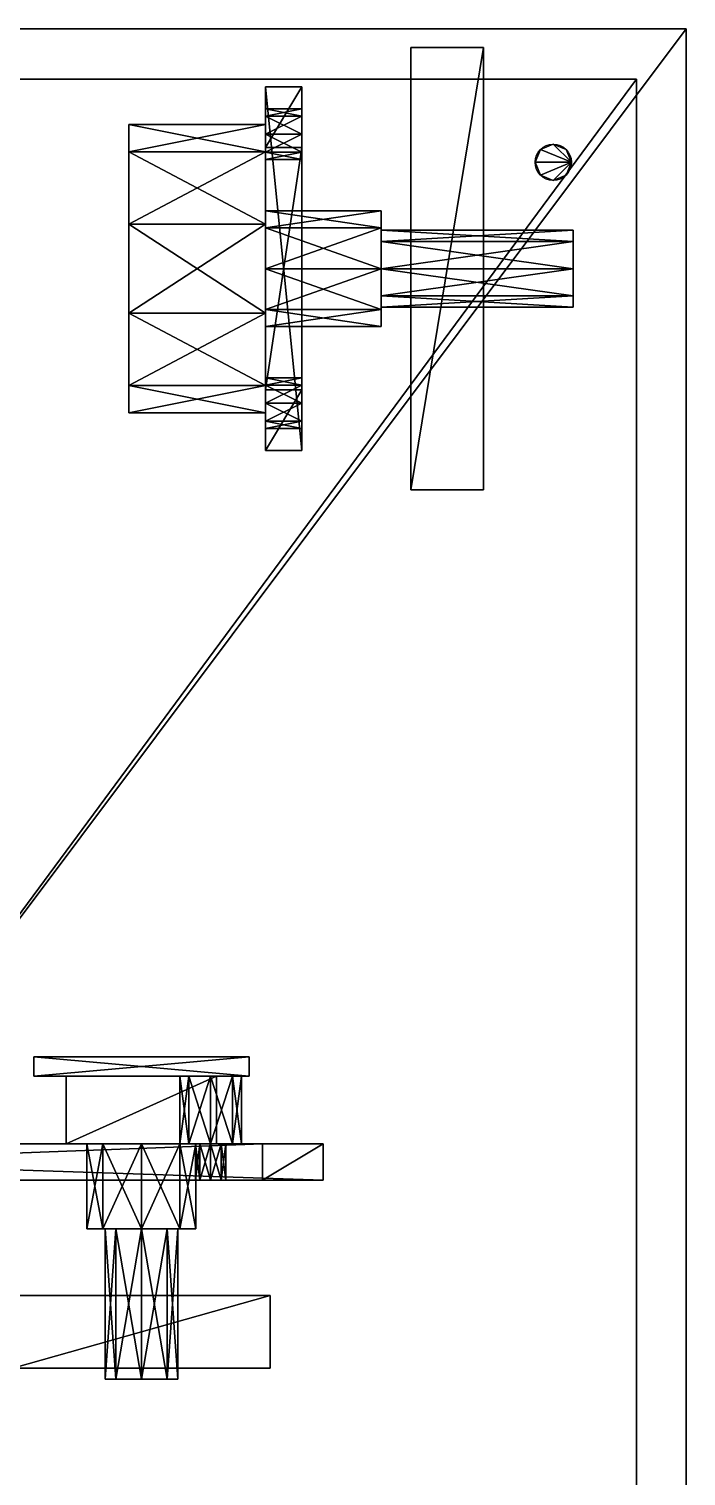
# Model space of a CAD drawing. Extents: x 0 to 254, y -5 to 200.
# Drawn here: x 95.7 to 149.9, y 80.6 to 200 of the extents above; entities that cross this region are included whole.
import ezdxf

# ---------------------------------------------------------------- set-up
doc = ezdxf.new("R2010")
doc.units = 0
doc.layers.get('0').update_dxf_attribs({"linetype": 'CONTINUOUS'})

msp = doc.modelspace()

# ---------------------------------------------------------------- linework, layer by layer
for points in [[(0, 0, 60), (149.93, 0, 60), (149.93, 200, 60), (0, 200, 60), (0, 0, 60)], [(127.22, 161.98, 60), (133.22, 161.98, 60), (133.22, 198.46, 60), (127.22, 198.46, 60), (127.22, 161.98, 60)], [(4.1, 4.135, 55), (145.83, 4.135, 55), (145.83, 195.865, 55), (4.1, 195.865, 55), (4.1, 4.135, 55)], [(115.22, 165.22, 57.5), (115.22, 195.22, 57.5), (115.22, 195.22, 32.5), (115.22, 190.22, 27.5), (115.22, 170.22, 27.5), (115.22, 165.22, 32.5), (115.22, 165.22, 57.5)], [(96.075, 113.6, 53.19), (113.855, 113.6, 53.19), (113.855, 113.6, 24.615), (96.075, 113.6, 24.615), (96.075, 113.6, 53.19)], [(98.765, 108, 37.6), (111.165, 108, 37.6), (111.165, 113.6, 37.6), (98.765, 113.6, 37.6), (98.765, 108, 37.6)], [(29.965, 105, 57.5), (119.965, 105, 57.5), (119.965, 105, 27.5), (114.965, 105, 22.5), (34.965, 105, 22.5), (29.965, 105, 27.5), (29.965, 105, 57.5)], [(94.345, 89.5, 60), (115.585, 89.5, 60), (115.585, 95.5, 60), (94.345, 95.5, 60), (94.345, 89.5, 60)]]:
    msp.add_polyline3d(points)
at = {"extrusion": (1, 0, 0)}
for centre, radius in [((191.32, 42.26, 115.22), 2.1), ((180.22, 42.26, 115.22), 11.9), ((180.22, 42.26, 115.22), 4.7625), ((180.22, 42.26, 124.75), 3.175), ((169.12, 42.26, 115.22), 2.1)]:
    msp.add_circle(centre, radius, dxfattribs=at)
msp.add_circle((138.965, 189, 60), 1.5)
at = {"extrusion": (0, 1, 0)}
for centre, radius in [((-104.965, 44.3, 108), 4.5), ((-110.68, 33.505, 108), 2.54), ((-110.68, 33.505, 108), 1.25), ((-104.965, 44.3, 101), 3)]:
    msp.add_circle(centre, radius, dxfattribs=at)
for points in [[(0, 0, 60), (149.93, 0, 60), (149.93, 200, 60)], [(0, 0, 60), (149.93, 200, 60), (0, 200, 60)], [(149.93, 200, 60), (149.93, 200, 55), (0, 200, 60)], [(0, 200, 60), (149.93, 200, 55), (0, 200, 55)], [(0, 0, 55), (149.93, 0, 55), (149.93, 200, 55)], [(0, 0, 55), (149.93, 200, 55), (0, 200, 55)], [(149.93, 0, 60), (149.93, 0, 55), (149.93, 200, 60)], [(149.93, 200, 60), (149.93, 0, 55), (149.93, 200, 55)], [(127.22, 161.98, 60), (133.22, 161.98, 60), (133.22, 198.46, 60)], [(127.22, 161.98, 60), (133.22, 198.46, 60), (127.22, 198.46, 60)], [(127.22, 161.98, 60), (127.22, 198.46, 60), (127.22, 161.98, 60)], [(133.22, 198.46, 60), (133.22, 198.46, 53), (127.22, 198.46, 60)], [(127.22, 198.46, 60), (133.22, 198.46, 53), (127.22, 198.46, 53)], [(127.22, 198.46, 60), (127.22, 198.46, 53), (127.22, 161.98, 60)], [(127.22, 161.98, 60), (127.22, 198.46, 53), (127.22, 161.98, 53)], [(127.22, 161.98, 53), (133.22, 161.98, 53), (133.22, 198.46, 53)], [(127.22, 161.98, 53), (133.22, 198.46, 53), (127.22, 198.46, 53)], [(127.22, 161.98, 53), (127.22, 198.46, 53), (127.22, 161.98, 53)], [(133.22, 161.98, 60), (133.22, 161.98, 53), (133.22, 198.46, 60)], [(133.22, 198.46, 60), (133.22, 161.98, 53), (133.22, 198.46, 53)], [(4.1, 4.135, 55), (145.83, 4.135, 55), (145.83, 195.865, 55)], [(4.1, 4.135, 55), (145.83, 195.865, 55), (4.1, 195.865, 55)], [(145.83, 195.865, 55), (145.83, 195.865, 53), (4.1, 195.865, 55)], [(4.1, 195.865, 55), (145.83, 195.865, 53), (4.1, 195.865, 53)], [(4.1, 4.135, 53), (145.83, 4.135, 53), (145.83, 195.865, 53)], [(4.1, 4.135, 53), (145.83, 195.865, 53), (4.1, 195.865, 53)], [(145.83, 4.135, 55), (145.83, 4.135, 53), (145.83, 195.865, 55)], [(145.83, 195.865, 55), (145.83, 4.135, 53), (145.83, 195.865, 53)], [(115.22, 165.22, 57.5), (115.22, 195.22, 57.5), (115.22, 195.22, 32.5)], [(115.22, 165.22, 57.5), (115.22, 195.22, 32.5), (115.22, 190.22, 27.5)], [(115.22, 165.22, 57.5), (118.22, 165.22, 57.5), (115.22, 195.22, 57.5)], [(115.22, 195.22, 57.5), (118.22, 165.22, 57.5), (118.22, 195.22, 57.5)], [(115.22, 195.22, 57.5), (118.22, 195.22, 57.5), (115.22, 195.22, 32.5)], [(115.22, 195.22, 32.5), (118.22, 195.22, 57.5), (118.22, 195.22, 32.5)], [(115.22, 195.22, 32.5), (118.22, 195.22, 32.5), (115.22, 190.22, 27.5)], [(115.22, 190.22, 27.5), (118.22, 195.22, 32.5), (118.22, 190.22, 27.5)], [(118.22, 165.22, 57.5), (118.22, 195.22, 57.5), (118.22, 195.22, 32.5)], [(118.22, 165.22, 57.5), (118.22, 195.22, 32.5), (118.22, 190.22, 27.5)], [(115.22, 193.42, 42.26), (115.22, 192.804924, 43.744924), (115.22, 191.32, 44.36)], [(115.22, 193.42, 42.26), (115.22, 191.32, 44.36), (115.22, 189.835076, 43.744924)], [(115.22, 193.42, 42.26), (115.22, 189.835076, 43.744924), (115.22, 189.22, 42.26)], [(115.22, 193.42, 42.26), (115.22, 189.22, 42.26), (115.22, 189.835076, 40.775076)], [(115.22, 193.42, 42.26), (115.22, 189.835076, 40.775076), (115.22, 191.32, 40.16)], [(115.22, 193.42, 42.26), (115.22, 191.32, 40.16), (115.22, 192.804924, 40.775076)], [(115.22, 193.42, 42.26), (115.22, 192.804924, 40.775076), (115.22, 193.42, 42.26)], [(115.22, 193.42, 42.26), (118.22, 193.42, 42.26), (115.22, 192.804924, 43.744924)], [(115.22, 192.804924, 43.744924), (118.22, 193.42, 42.26), (118.22, 192.804924, 43.744924)], [(115.22, 192.804924, 40.775076), (118.22, 192.804924, 40.775076), (115.22, 193.42, 42.26)], [(115.22, 193.42, 42.26), (118.22, 192.804924, 40.775076), (118.22, 193.42, 42.26)], [(115.22, 192.804924, 43.744924), (118.22, 192.804924, 43.744924), (115.22, 191.32, 44.36)], [(115.22, 191.32, 44.36), (118.22, 192.804924, 43.744924), (118.22, 191.32, 44.36)], [(115.22, 191.32, 40.16), (118.22, 191.32, 40.16), (115.22, 192.804924, 40.775076)], [(115.22, 192.804924, 40.775076), (118.22, 191.32, 40.16), (118.22, 192.804924, 40.775076)], [(118.22, 193.42, 42.26), (118.22, 192.804924, 43.744924), (118.22, 191.32, 44.36)], [(118.22, 193.42, 42.26), (118.22, 191.32, 44.36), (118.22, 189.835076, 43.744924)], [(118.22, 193.42, 42.26), (118.22, 189.835076, 43.744924), (118.22, 189.22, 42.26)], [(118.22, 193.42, 42.26), (118.22, 189.22, 42.26), (118.22, 189.835076, 40.775076)], [(118.22, 193.42, 42.26), (118.22, 189.835076, 40.775076), (118.22, 191.32, 40.16)], [(118.22, 193.42, 42.26), (118.22, 191.32, 40.16), (118.22, 192.804924, 40.775076)], [(118.22, 193.42, 42.26), (118.22, 192.804924, 40.775076), (118.22, 193.42, 42.26)], [(115.22, 192.12, 42.26), (103.92, 192.12, 42.26), (115.22, 189.847302, 49.254645)], [(115.22, 189.847302, 49.254645), (103.92, 192.12, 42.26), (103.92, 189.847302, 49.254645)], [(115.22, 189.847302, 35.265355), (103.92, 189.847302, 35.265355), (115.22, 192.12, 42.26)], [(115.22, 192.12, 42.26), (103.92, 189.847302, 35.265355), (103.92, 192.12, 42.26)], [(103.92, 192.12, 42.26), (103.92, 189.847302, 49.254645), (103.92, 183.897302, 53.577573)], [(103.92, 192.12, 42.26), (103.92, 183.897302, 53.577573), (103.92, 176.542698, 53.577573)], [(103.92, 192.12, 42.26), (103.92, 176.542698, 53.577573), (103.92, 170.592698, 49.254645)], [(103.92, 192.12, 42.26), (103.92, 170.592698, 49.254645), (103.92, 168.32, 42.26)], [(103.92, 192.12, 42.26), (103.92, 168.32, 42.26), (103.92, 170.592698, 35.265355)], [(103.92, 192.12, 42.26), (103.92, 170.592698, 35.265355), (103.92, 176.542698, 30.942427)], [(103.92, 192.12, 42.26), (103.92, 176.542698, 30.942427), (103.92, 183.897302, 30.942427)], [(103.92, 192.12, 42.26), (103.92, 183.897302, 30.942427), (103.92, 189.847302, 35.265355)], [(103.92, 192.12, 42.26), (103.92, 189.847302, 35.265355), (103.92, 192.12, 42.26)], [(115.22, 192.12, 42.26), (115.22, 189.847302, 49.254645), (115.22, 183.897302, 53.577573)], [(115.22, 192.12, 42.26), (115.22, 183.897302, 53.577573), (115.22, 176.542698, 53.577573)], [(115.22, 192.12, 42.26), (115.22, 176.542698, 53.577573), (115.22, 170.592698, 49.254645)], [(115.22, 192.12, 42.26), (115.22, 170.592698, 49.254645), (115.22, 168.32, 42.26)], [(115.22, 192.12, 42.26), (115.22, 168.32, 42.26), (115.22, 170.592698, 35.265355)], [(115.22, 192.12, 42.26), (115.22, 170.592698, 35.265355), (115.22, 176.542698, 30.942427)], [(115.22, 192.12, 42.26), (115.22, 176.542698, 30.942427), (115.22, 183.897302, 30.942427)], [(115.22, 192.12, 42.26), (115.22, 183.897302, 30.942427), (115.22, 189.847302, 35.265355)], [(115.22, 192.12, 42.26), (115.22, 189.847302, 35.265355), (115.22, 192.12, 42.26)], [(115.22, 191.32, 44.36), (118.22, 191.32, 44.36), (115.22, 189.835076, 43.744924)], [(115.22, 189.835076, 43.744924), (118.22, 191.32, 44.36), (118.22, 189.835076, 43.744924)], [(115.22, 189.835076, 40.775076), (118.22, 189.835076, 40.775076), (115.22, 191.32, 40.16)], [(115.22, 191.32, 40.16), (118.22, 189.835076, 40.775076), (118.22, 191.32, 40.16)], [(115.22, 189.847302, 49.254645), (103.92, 189.847302, 49.254645), (115.22, 183.897302, 53.577573)], [(115.22, 183.897302, 53.577573), (103.92, 189.847302, 49.254645), (103.92, 183.897302, 53.577573)], [(115.22, 183.897302, 30.942427), (103.92, 183.897302, 30.942427), (115.22, 189.847302, 35.265355)], [(115.22, 189.847302, 35.265355), (103.92, 183.897302, 30.942427), (103.92, 189.847302, 35.265355)], [(115.22, 165.22, 57.5), (115.22, 190.22, 27.5), (115.22, 170.22, 27.5)], [(115.22, 190.22, 27.5), (118.22, 190.22, 27.5), (115.22, 170.22, 27.5)], [(115.22, 170.22, 27.5), (118.22, 190.22, 27.5), (118.22, 170.22, 27.5)], [(118.22, 165.22, 57.5), (118.22, 190.22, 27.5), (118.22, 170.22, 27.5)], [(140.465, 189, 60), (137.90434, 190.06066, 60), (137.465, 189, 60)], [(137.90434, 190.06066, 60), (137.90434, 190.06066, 53), (137.465, 189, 60)], [(137.465, 189, 60), (137.90434, 190.06066, 53), (137.465, 189, 53)], [(140.465, 189, 53), (137.90434, 190.06066, 53), (137.465, 189, 53)], [(140.465, 189, 60), (138.965, 190.5, 60), (137.90434, 190.06066, 60)], [(138.965, 190.5, 60), (138.965, 190.5, 53), (137.90434, 190.06066, 60)], [(137.90434, 190.06066, 60), (138.965, 190.5, 53), (137.90434, 190.06066, 53)], [(140.465, 189, 53), (138.965, 190.5, 53), (137.90434, 190.06066, 53)], [(140.465, 189, 60), (140.02566, 190.06066, 60), (138.965, 190.5, 60)], [(140.02566, 190.06066, 60), (140.02566, 190.06066, 53), (138.965, 190.5, 60)], [(138.965, 190.5, 60), (140.02566, 190.06066, 53), (138.965, 190.5, 53)], [(140.465, 189, 53), (140.02566, 190.06066, 53), (138.965, 190.5, 53)], [(140.465, 189, 60), (140.465, 189, 53), (140.02566, 190.06066, 60)], [(140.02566, 190.06066, 60), (140.465, 189, 53), (140.02566, 190.06066, 53)], [(115.22, 189.835076, 43.744924), (118.22, 189.835076, 43.744924), (115.22, 189.22, 42.26)], [(115.22, 189.22, 42.26), (118.22, 189.835076, 43.744924), (118.22, 189.22, 42.26)], [(115.22, 189.22, 42.26), (118.22, 189.22, 42.26), (115.22, 189.835076, 40.775076)], [(115.22, 189.835076, 40.775076), (118.22, 189.22, 42.26), (118.22, 189.835076, 40.775076)], [(140.465, 189, 60), (137.465, 189, 60), (137.90434, 187.93934, 60)], [(137.465, 189, 60), (137.465, 189, 53), (137.90434, 187.93934, 60)], [(137.90434, 187.93934, 60), (137.465, 189, 53), (137.90434, 187.93934, 53)], [(140.465, 189, 53), (137.465, 189, 53), (137.90434, 187.93934, 53)], [(140.465, 189, 60), (137.90434, 187.93934, 60), (138.965, 187.5, 60)], [(140.465, 189, 53), (137.90434, 187.93934, 53), (138.965, 187.5, 53)], [(140.465, 189, 60), (138.965, 187.5, 60), (140.02566, 187.93934, 60)], [(140.465, 189, 53), (138.965, 187.5, 53), (140.02566, 187.93934, 53)], [(140.465, 189, 60), (140.02566, 187.93934, 60), (140.465, 189, 60)], [(140.02566, 187.93934, 60), (140.02566, 187.93934, 53), (140.465, 189, 60)], [(140.465, 189, 60), (140.02566, 187.93934, 53), (140.465, 189, 53)], [(140.465, 189, 53), (140.02566, 187.93934, 53), (140.465, 189, 53)], [(137.90434, 187.93934, 60), (137.90434, 187.93934, 53), (138.965, 187.5, 60)], [(138.965, 187.5, 60), (137.90434, 187.93934, 53), (138.965, 187.5, 53)], [(138.965, 187.5, 60), (138.965, 187.5, 53), (140.02566, 187.93934, 60)], [(140.02566, 187.93934, 60), (138.965, 187.5, 53), (140.02566, 187.93934, 53)], [(115.22, 183.897302, 53.577573), (103.92, 183.897302, 53.577573), (115.22, 176.542698, 53.577573)], [(115.22, 176.542698, 53.577573), (103.92, 183.897302, 53.577573), (103.92, 176.542698, 53.577573)], [(115.22, 176.542698, 30.942427), (103.92, 176.542698, 30.942427), (115.22, 183.897302, 30.942427)], [(115.22, 183.897302, 30.942427), (103.92, 176.542698, 30.942427), (103.92, 183.897302, 30.942427)], [(115.22, 184.9825, 42.26), (115.22, 183.587596, 45.627596), (115.22, 180.22, 47.0225)], [(115.22, 184.9825, 42.26), (115.22, 180.22, 47.0225), (115.22, 176.852404, 45.627596)], [(115.22, 184.9825, 42.26), (115.22, 176.852404, 45.627596), (115.22, 175.4575, 42.26)], [(115.22, 184.9825, 42.26), (115.22, 175.4575, 42.26), (115.22, 176.852404, 38.892404)], [(115.22, 184.9825, 42.26), (115.22, 176.852404, 38.892404), (115.22, 180.22, 37.4975)], [(115.22, 184.9825, 42.26), (115.22, 180.22, 37.4975), (115.22, 183.587596, 38.892404)], [(115.22, 184.9825, 42.26), (115.22, 183.587596, 38.892404), (115.22, 184.9825, 42.26)], [(115.22, 184.9825, 42.26), (124.75, 184.9825, 42.26), (115.22, 183.587596, 45.627596)], [(115.22, 183.587596, 45.627596), (124.75, 184.9825, 42.26), (124.75, 183.587596, 45.627596)], [(115.22, 183.587596, 38.892404), (124.75, 183.587596, 38.892404), (115.22, 184.9825, 42.26)], [(115.22, 184.9825, 42.26), (124.75, 183.587596, 38.892404), (124.75, 184.9825, 42.26)], [(124.75, 184.9825, 42.26), (124.75, 183.587596, 45.627596), (124.75, 180.22, 47.0225)], [(124.75, 184.9825, 42.26), (124.75, 180.22, 47.0225), (124.75, 176.852404, 45.627596)], [(124.75, 184.9825, 42.26), (124.75, 176.852404, 45.627596), (124.75, 175.4575, 42.26)], [(124.75, 184.9825, 42.26), (124.75, 175.4575, 42.26), (124.75, 176.852404, 38.892404)], [(124.75, 184.9825, 42.26), (124.75, 176.852404, 38.892404), (124.75, 180.22, 37.4975)], [(124.75, 184.9825, 42.26), (124.75, 180.22, 37.4975), (124.75, 183.587596, 38.892404)], [(124.75, 184.9825, 42.26), (124.75, 183.587596, 38.892404), (124.75, 184.9825, 42.26)], [(115.22, 183.587596, 45.627596), (124.75, 183.587596, 45.627596), (115.22, 180.22, 47.0225)], [(115.22, 180.22, 47.0225), (124.75, 183.587596, 45.627596), (124.75, 180.22, 47.0225)], [(115.22, 180.22, 37.4975), (124.75, 180.22, 37.4975), (115.22, 183.587596, 38.892404)], [(115.22, 183.587596, 38.892404), (124.75, 180.22, 37.4975), (124.75, 183.587596, 38.892404)], [(124.75, 183.395, 42.26), (124.75, 182.465064, 44.505064), (124.75, 180.22, 45.435)], [(124.75, 183.395, 42.26), (124.75, 180.22, 45.435), (124.75, 177.974936, 44.505064)], [(124.75, 183.395, 42.26), (124.75, 177.974936, 44.505064), (124.75, 177.045, 42.26)], [(124.75, 183.395, 42.26), (124.75, 177.045, 42.26), (124.75, 177.974936, 40.014936)], [(124.75, 183.395, 42.26), (124.75, 177.974936, 40.014936), (124.75, 180.22, 39.085)], [(124.75, 183.395, 42.26), (124.75, 180.22, 39.085), (124.75, 182.465064, 40.014936)], [(124.75, 183.395, 42.26), (124.75, 182.465064, 40.014936), (124.75, 183.395, 42.26)], [(124.75, 183.395, 42.26), (140.62, 183.395, 42.26), (124.75, 182.465064, 44.505064)], [(124.75, 182.465064, 44.505064), (140.62, 183.395, 42.26), (140.62, 182.465064, 44.505064)], [(124.75, 182.465064, 40.014936), (140.62, 182.465064, 40.014936), (124.75, 183.395, 42.26)], [(124.75, 183.395, 42.26), (140.62, 182.465064, 40.014936), (140.62, 183.395, 42.26)], [(140.62, 183.395, 42.26), (140.62, 182.465064, 44.505064), (140.62, 180.22, 45.435)], [(140.62, 183.395, 42.26), (140.62, 180.22, 45.435), (140.62, 177.974936, 44.505064)], [(140.62, 183.395, 42.26), (140.62, 177.974936, 44.505064), (140.62, 177.045, 42.26)], [(140.62, 183.395, 42.26), (140.62, 177.045, 42.26), (140.62, 177.974936, 40.014936)], [(140.62, 183.395, 42.26), (140.62, 177.974936, 40.014936), (140.62, 180.22, 39.085)], [(140.62, 183.395, 42.26), (140.62, 180.22, 39.085), (140.62, 182.465064, 40.014936)], [(140.62, 183.395, 42.26), (140.62, 182.465064, 40.014936), (140.62, 183.395, 42.26)], [(124.75, 182.465064, 44.505064), (140.62, 182.465064, 44.505064), (124.75, 180.22, 45.435)], [(124.75, 180.22, 45.435), (140.62, 182.465064, 44.505064), (140.62, 180.22, 45.435)], [(124.75, 180.22, 39.085), (140.62, 180.22, 39.085), (124.75, 182.465064, 40.014936)], [(124.75, 182.465064, 40.014936), (140.62, 180.22, 39.085), (140.62, 182.465064, 40.014936)], [(115.22, 180.22, 47.0225), (124.75, 180.22, 47.0225), (115.22, 176.852404, 45.627596)], [(115.22, 176.852404, 45.627596), (124.75, 180.22, 47.0225), (124.75, 176.852404, 45.627596)], [(115.22, 176.852404, 38.892404), (124.75, 176.852404, 38.892404), (115.22, 180.22, 37.4975)], [(115.22, 180.22, 37.4975), (124.75, 176.852404, 38.892404), (124.75, 180.22, 37.4975)], [(124.75, 180.22, 45.435), (140.62, 180.22, 45.435), (124.75, 177.974936, 44.505064)], [(124.75, 177.974936, 44.505064), (140.62, 180.22, 45.435), (140.62, 177.974936, 44.505064)], [(124.75, 177.974936, 40.014936), (140.62, 177.974936, 40.014936), (124.75, 180.22, 39.085)], [(124.75, 180.22, 39.085), (140.62, 177.974936, 40.014936), (140.62, 180.22, 39.085)], [(124.75, 177.974936, 44.505064), (140.62, 177.974936, 44.505064), (124.75, 177.045, 42.26)], [(124.75, 177.045, 42.26), (140.62, 177.974936, 44.505064), (140.62, 177.045, 42.26)], [(124.75, 177.045, 42.26), (140.62, 177.045, 42.26), (124.75, 177.974936, 40.014936)], [(124.75, 177.974936, 40.014936), (140.62, 177.045, 42.26), (140.62, 177.974936, 40.014936)], [(115.22, 176.852404, 45.627596), (124.75, 176.852404, 45.627596), (115.22, 175.4575, 42.26)], [(115.22, 175.4575, 42.26), (124.75, 176.852404, 45.627596), (124.75, 175.4575, 42.26)], [(115.22, 175.4575, 42.26), (124.75, 175.4575, 42.26), (115.22, 176.852404, 38.892404)], [(115.22, 176.852404, 38.892404), (124.75, 175.4575, 42.26), (124.75, 176.852404, 38.892404)], [(115.22, 176.542698, 53.577573), (103.92, 176.542698, 53.577573), (115.22, 170.592698, 49.254645)], [(115.22, 170.592698, 49.254645), (103.92, 176.542698, 53.577573), (103.92, 170.592698, 49.254645)], [(115.22, 170.592698, 35.265355), (103.92, 170.592698, 35.265355), (115.22, 176.542698, 30.942427)], [(115.22, 176.542698, 30.942427), (103.92, 170.592698, 35.265355), (103.92, 176.542698, 30.942427)], [(115.22, 171.22, 42.26), (115.22, 170.604924, 43.744924), (115.22, 169.12, 44.36)], [(115.22, 171.22, 42.26), (115.22, 169.12, 44.36), (115.22, 167.635076, 43.744924)], [(115.22, 171.22, 42.26), (115.22, 167.635076, 43.744924), (115.22, 167.02, 42.26)], [(115.22, 171.22, 42.26), (115.22, 167.02, 42.26), (115.22, 167.635076, 40.775076)], [(115.22, 171.22, 42.26), (115.22, 167.635076, 40.775076), (115.22, 169.12, 40.16)], [(115.22, 171.22, 42.26), (115.22, 169.12, 40.16), (115.22, 170.604924, 40.775076)], [(115.22, 171.22, 42.26), (115.22, 170.604924, 40.775076), (115.22, 171.22, 42.26)], [(115.22, 171.22, 42.26), (118.22, 171.22, 42.26), (115.22, 170.604924, 43.744924)], [(115.22, 170.604924, 43.744924), (118.22, 171.22, 42.26), (118.22, 170.604924, 43.744924)], [(115.22, 170.604924, 40.775076), (118.22, 170.604924, 40.775076), (115.22, 171.22, 42.26)], [(115.22, 171.22, 42.26), (118.22, 170.604924, 40.775076), (118.22, 171.22, 42.26)], [(118.22, 171.22, 42.26), (118.22, 170.604924, 43.744924), (118.22, 169.12, 44.36)], [(118.22, 171.22, 42.26), (118.22, 169.12, 44.36), (118.22, 167.635076, 43.744924)], [(118.22, 171.22, 42.26), (118.22, 167.635076, 43.744924), (118.22, 167.02, 42.26)], [(118.22, 171.22, 42.26), (118.22, 167.02, 42.26), (118.22, 167.635076, 40.775076)], [(118.22, 171.22, 42.26), (118.22, 167.635076, 40.775076), (118.22, 169.12, 40.16)], [(118.22, 171.22, 42.26), (118.22, 169.12, 40.16), (118.22, 170.604924, 40.775076)], [(118.22, 171.22, 42.26), (118.22, 170.604924, 40.775076), (118.22, 171.22, 42.26)], [(115.22, 170.592698, 49.254645), (103.92, 170.592698, 49.254645), (115.22, 168.32, 42.26)], [(115.22, 168.32, 42.26), (103.92, 170.592698, 49.254645), (103.92, 168.32, 42.26)], [(115.22, 168.32, 42.26), (103.92, 168.32, 42.26), (115.22, 170.592698, 35.265355)], [(115.22, 170.592698, 35.265355), (103.92, 168.32, 42.26), (103.92, 170.592698, 35.265355)], [(115.22, 170.604924, 43.744924), (118.22, 170.604924, 43.744924), (115.22, 169.12, 44.36)], [(115.22, 169.12, 44.36), (118.22, 170.604924, 43.744924), (118.22, 169.12, 44.36)], [(115.22, 169.12, 40.16), (118.22, 169.12, 40.16), (115.22, 170.604924, 40.775076)], [(115.22, 170.604924, 40.775076), (118.22, 169.12, 40.16), (118.22, 170.604924, 40.775076)], [(115.22, 165.22, 57.5), (115.22, 170.22, 27.5), (115.22, 165.22, 32.5)], [(115.22, 170.22, 27.5), (118.22, 170.22, 27.5), (115.22, 165.22, 32.5)], [(115.22, 165.22, 32.5), (118.22, 170.22, 27.5), (118.22, 165.22, 32.5)], [(118.22, 165.22, 57.5), (118.22, 170.22, 27.5), (118.22, 165.22, 32.5)], [(115.22, 169.12, 44.36), (118.22, 169.12, 44.36), (115.22, 167.635076, 43.744924)], [(115.22, 167.635076, 43.744924), (118.22, 169.12, 44.36), (118.22, 167.635076, 43.744924)], [(115.22, 167.635076, 40.775076), (118.22, 167.635076, 40.775076), (115.22, 169.12, 40.16)], [(115.22, 169.12, 40.16), (118.22, 167.635076, 40.775076), (118.22, 169.12, 40.16)], [(115.22, 167.635076, 43.744924), (118.22, 167.635076, 43.744924), (115.22, 167.02, 42.26)], [(115.22, 167.02, 42.26), (118.22, 167.635076, 43.744924), (118.22, 167.02, 42.26)], [(115.22, 167.02, 42.26), (118.22, 167.02, 42.26), (115.22, 167.635076, 40.775076)], [(115.22, 167.635076, 40.775076), (118.22, 167.02, 42.26), (118.22, 167.635076, 40.775076)], [(115.22, 165.22, 57.5), (115.22, 165.22, 32.5), (115.22, 165.22, 57.5)], [(115.22, 165.22, 32.5), (118.22, 165.22, 32.5), (115.22, 165.22, 57.5)], [(115.22, 165.22, 57.5), (118.22, 165.22, 32.5), (118.22, 165.22, 57.5)], [(118.22, 165.22, 57.5), (118.22, 165.22, 32.5), (118.22, 165.22, 57.5)], [(127.22, 161.98, 60), (127.22, 161.98, 53), (133.22, 161.98, 60)], [(133.22, 161.98, 60), (127.22, 161.98, 53), (133.22, 161.98, 53)], [(96.075, 113.6, 53.19), (96.075, 115.1875, 53.19), (113.855, 113.6, 53.19)], [(113.855, 113.6, 53.19), (96.075, 115.1875, 53.19), (113.855, 115.1875, 53.19)], [(113.855, 113.6, 24.615), (113.855, 115.1875, 24.615), (96.075, 113.6, 24.615)], [(96.075, 113.6, 24.615), (113.855, 115.1875, 24.615), (96.075, 115.1875, 24.615)], [(96.075, 113.6, 24.615), (96.075, 115.1875, 24.615), (96.075, 113.6, 53.19)], [(96.075, 113.6, 53.19), (96.075, 115.1875, 24.615), (96.075, 115.1875, 53.19)], [(96.075, 115.1875, 53.19), (113.855, 115.1875, 53.19), (113.855, 115.1875, 24.615)], [(96.075, 115.1875, 53.19), (113.855, 115.1875, 24.615), (96.075, 115.1875, 24.615)], [(96.075, 115.1875, 53.19), (96.075, 115.1875, 24.615), (96.075, 115.1875, 53.19)], [(113.855, 113.6, 53.19), (113.855, 115.1875, 53.19), (113.855, 113.6, 24.615)], [(113.855, 113.6, 24.615), (113.855, 115.1875, 53.19), (113.855, 115.1875, 24.615)], [(96.075, 113.6, 53.19), (113.855, 113.6, 53.19), (113.855, 113.6, 24.615)], [(96.075, 113.6, 53.19), (113.855, 113.6, 24.615), (96.075, 113.6, 24.615)], [(96.075, 113.6, 53.19), (96.075, 113.6, 24.615), (96.075, 113.6, 53.19)], [(98.765, 108, 37.6), (111.165, 108, 37.6), (111.165, 113.6, 37.6)], [(98.765, 108, 37.6), (111.165, 113.6, 37.6), (98.765, 113.6, 37.6)], [(98.765, 108, 37.6), (98.765, 113.6, 37.6), (98.765, 108, 37.6)], [(111.165, 113.6, 37.6), (111.165, 113.6, 51), (98.765, 113.6, 37.6)], [(98.765, 113.6, 37.6), (111.165, 113.6, 51), (98.765, 113.6, 51)], [(98.765, 113.6, 37.6), (98.765, 113.6, 51), (98.765, 108, 37.6)], [(98.765, 108, 37.6), (98.765, 113.6, 51), (98.765, 108, 51)], [(98.765, 108, 51), (111.165, 108, 51), (111.165, 113.6, 51)], [(98.765, 108, 51), (111.165, 113.6, 51), (98.765, 113.6, 51)], [(98.765, 108, 51), (98.765, 113.6, 51), (98.765, 108, 51)], [(108.883949, 108, 31.708949), (108.883949, 113.6, 31.708949), (108.14, 108, 33.505)], [(108.14, 108, 33.505), (108.883949, 113.6, 31.708949), (108.14, 113.6, 33.505)], [(108.14, 108, 33.505), (108.14, 113.6, 33.505), (108.883949, 108, 35.301051)], [(108.883949, 108, 35.301051), (108.14, 113.6, 33.505), (108.883949, 113.6, 35.301051)], [(113.22, 113.6, 33.505), (108.883949, 113.6, 31.708949), (108.14, 113.6, 33.505)], [(113.22, 113.6, 33.505), (108.14, 113.6, 33.505), (108.883949, 113.6, 35.301051)], [(110.68, 108, 30.965), (110.68, 113.6, 30.965), (108.883949, 108, 31.708949)], [(108.883949, 108, 31.708949), (110.68, 113.6, 30.965), (108.883949, 113.6, 31.708949)], [(108.883949, 108, 35.301051), (108.883949, 113.6, 35.301051), (110.68, 108, 36.045)], [(110.68, 108, 36.045), (108.883949, 113.6, 35.301051), (110.68, 113.6, 36.045)], [(113.22, 113.6, 33.505), (110.68, 113.6, 30.965), (108.883949, 113.6, 31.708949)], [(113.22, 113.6, 33.505), (108.883949, 113.6, 35.301051), (110.68, 113.6, 36.045)], [(112.476051, 108, 31.708949), (112.476051, 113.6, 31.708949), (110.68, 108, 30.965)], [(110.68, 108, 30.965), (112.476051, 113.6, 31.708949), (110.68, 113.6, 30.965)], [(110.68, 108, 36.045), (110.68, 113.6, 36.045), (112.476051, 108, 35.301051)], [(112.476051, 108, 35.301051), (110.68, 113.6, 36.045), (112.476051, 113.6, 35.301051)], [(113.22, 113.6, 33.505), (112.476051, 113.6, 31.708949), (110.68, 113.6, 30.965)], [(113.22, 113.6, 33.505), (110.68, 113.6, 36.045), (112.476051, 113.6, 35.301051)], [(111.165, 108, 37.6), (111.165, 108, 51), (111.165, 113.6, 37.6)], [(111.165, 113.6, 37.6), (111.165, 108, 51), (111.165, 113.6, 51)], [(113.22, 108, 33.505), (113.22, 113.6, 33.505), (112.476051, 108, 31.708949)], [(112.476051, 108, 31.708949), (113.22, 113.6, 33.505), (112.476051, 113.6, 31.708949)], [(112.476051, 108, 35.301051), (112.476051, 113.6, 35.301051), (113.22, 108, 33.505)], [(113.22, 108, 33.505), (112.476051, 113.6, 35.301051), (113.22, 113.6, 33.505)], [(113.22, 113.6, 33.505), (112.476051, 113.6, 35.301051), (113.22, 113.6, 33.505)], [(29.965, 105, 57.5), (29.965, 108, 57.5), (119.965, 105, 57.5)], [(119.965, 105, 57.5), (29.965, 108, 57.5), (119.965, 108, 57.5)], [(29.965, 108, 57.5), (119.965, 108, 57.5), (119.965, 108, 27.5)], [(29.965, 108, 57.5), (119.965, 108, 27.5), (114.965, 108, 22.5)], [(29.965, 108, 57.5), (114.965, 108, 22.5), (34.965, 108, 22.5)], [(114.965, 105, 22.5), (114.965, 108, 22.5), (34.965, 105, 22.5)], [(34.965, 105, 22.5), (114.965, 108, 22.5), (34.965, 108, 22.5)], [(98.765, 108, 37.6), (98.765, 108, 51), (111.165, 108, 37.6)], [(111.165, 108, 37.6), (98.765, 108, 51), (111.165, 108, 51)], [(109.465, 108, 44.3), (101.783019, 108, 41.118019), (100.465, 108, 44.3)], [(109.465, 108, 44.3), (100.465, 108, 44.3), (101.783019, 108, 47.481981)], [(101.783019, 108, 41.118019), (101.783019, 101, 41.118019), (100.465, 108, 44.3)], [(100.465, 108, 44.3), (101.783019, 101, 41.118019), (100.465, 101, 44.3)], [(100.465, 108, 44.3), (100.465, 101, 44.3), (101.783019, 108, 47.481981)], [(101.783019, 108, 47.481981), (100.465, 101, 44.3), (101.783019, 101, 47.481981)], [(109.465, 108, 44.3), (104.965, 108, 39.8), (101.783019, 108, 41.118019)], [(109.465, 108, 44.3), (101.783019, 108, 47.481981), (104.965, 108, 48.8)], [(104.965, 108, 39.8), (104.965, 101, 39.8), (101.783019, 108, 41.118019)], [(101.783019, 108, 41.118019), (104.965, 101, 39.8), (101.783019, 101, 41.118019)], [(101.783019, 108, 47.481981), (101.783019, 101, 47.481981), (104.965, 108, 48.8)], [(104.965, 108, 48.8), (101.783019, 101, 47.481981), (104.965, 101, 48.8)], [(109.465, 108, 44.3), (108.146981, 108, 41.118019), (104.965, 108, 39.8)], [(109.465, 108, 44.3), (104.965, 108, 48.8), (108.146981, 108, 47.481981)], [(108.146981, 108, 41.118019), (108.146981, 101, 41.118019), (104.965, 108, 39.8)], [(104.965, 108, 39.8), (108.146981, 101, 41.118019), (104.965, 101, 39.8)], [(104.965, 108, 48.8), (104.965, 101, 48.8), (108.146981, 108, 47.481981)], [(108.146981, 108, 47.481981), (104.965, 101, 48.8), (108.146981, 101, 47.481981)], [(113.22, 108, 33.505), (108.883949, 108, 31.708949), (108.14, 108, 33.505)], [(113.22, 108, 33.505), (108.14, 108, 33.505), (108.883949, 108, 35.301051)], [(109.465, 108, 44.3), (108.146981, 108, 47.481981), (109.465, 108, 44.3)], [(109.465, 108, 44.3), (109.465, 101, 44.3), (108.146981, 108, 41.118019)], [(108.146981, 108, 41.118019), (109.465, 101, 44.3), (108.146981, 101, 41.118019)], [(108.146981, 108, 47.481981), (108.146981, 101, 47.481981), (109.465, 108, 44.3)], [(109.465, 108, 44.3), (108.146981, 101, 47.481981), (109.465, 101, 44.3)], [(113.22, 108, 33.505), (110.68, 108, 30.965), (108.883949, 108, 31.708949)], [(113.22, 108, 33.505), (108.883949, 108, 35.301051), (110.68, 108, 36.045)], [(111.93, 108, 33.505), (109.796117, 108, 32.621117), (109.43, 108, 33.505)], [(111.93, 108, 33.505), (109.43, 108, 33.505), (109.796117, 108, 34.388883)], [(109.796117, 108, 32.621117), (109.796117, 105, 32.621117), (109.43, 108, 33.505)], [(109.43, 108, 33.505), (109.796117, 105, 32.621117), (109.43, 105, 33.505)], [(109.43, 108, 33.505), (109.43, 105, 33.505), (109.796117, 108, 34.388883)], [(109.796117, 108, 34.388883), (109.43, 105, 33.505), (109.796117, 105, 34.388883)], [(111.93, 108, 33.505), (110.68, 108, 32.255), (109.796117, 108, 32.621117)], [(111.93, 108, 33.505), (109.796117, 108, 34.388883), (110.68, 108, 34.755)], [(110.68, 108, 32.255), (110.68, 105, 32.255), (109.796117, 108, 32.621117)], [(109.796117, 108, 32.621117), (110.68, 105, 32.255), (109.796117, 105, 32.621117)], [(109.796117, 108, 34.388883), (109.796117, 105, 34.388883), (110.68, 108, 34.755)], [(110.68, 108, 34.755), (109.796117, 105, 34.388883), (110.68, 105, 34.755)], [(111.93, 108, 33.505), (111.563883, 108, 32.621117), (110.68, 108, 32.255)], [(111.93, 108, 33.505), (110.68, 108, 34.755), (111.563883, 108, 34.388883)], [(111.563883, 108, 32.621117), (111.563883, 105, 32.621117), (110.68, 108, 32.255)], [(110.68, 108, 32.255), (111.563883, 105, 32.621117), (110.68, 105, 32.255)], [(110.68, 108, 34.755), (110.68, 105, 34.755), (111.563883, 108, 34.388883)], [(111.563883, 108, 34.388883), (110.68, 105, 34.755), (111.563883, 105, 34.388883)], [(113.22, 108, 33.505), (112.476051, 108, 31.708949), (110.68, 108, 30.965)], [(113.22, 108, 33.505), (110.68, 108, 36.045), (112.476051, 108, 35.301051)], [(111.93, 108, 33.505), (111.563883, 108, 34.388883), (111.93, 108, 33.505)], [(111.93, 108, 33.505), (111.93, 105, 33.505), (111.563883, 108, 32.621117)], [(111.563883, 108, 32.621117), (111.93, 105, 33.505), (111.563883, 105, 32.621117)], [(111.563883, 108, 34.388883), (111.563883, 105, 34.388883), (111.93, 108, 33.505)], [(111.93, 108, 33.505), (111.563883, 105, 34.388883), (111.93, 105, 33.505)], [(113.22, 108, 33.505), (112.476051, 108, 35.301051), (113.22, 108, 33.505)], [(119.965, 105, 27.5), (119.965, 108, 27.5), (114.965, 105, 22.5)], [(114.965, 105, 22.5), (119.965, 108, 27.5), (114.965, 108, 22.5)], [(119.965, 105, 57.5), (119.965, 108, 57.5), (119.965, 105, 27.5)], [(119.965, 105, 27.5), (119.965, 108, 57.5), (119.965, 108, 27.5)], [(29.965, 105, 57.5), (119.965, 105, 57.5), (119.965, 105, 27.5)], [(29.965, 105, 57.5), (119.965, 105, 27.5), (114.965, 105, 22.5)], [(29.965, 105, 57.5), (114.965, 105, 22.5), (34.965, 105, 22.5)], [(111.93, 105, 33.505), (109.796117, 105, 32.621117), (109.43, 105, 33.505)], [(111.93, 105, 33.505), (109.43, 105, 33.505), (109.796117, 105, 34.388883)], [(111.93, 105, 33.505), (110.68, 105, 32.255), (109.796117, 105, 32.621117)], [(111.93, 105, 33.505), (109.796117, 105, 34.388883), (110.68, 105, 34.755)], [(111.93, 105, 33.505), (111.563883, 105, 32.621117), (110.68, 105, 32.255)], [(111.93, 105, 33.505), (110.68, 105, 34.755), (111.563883, 105, 34.388883)], [(111.93, 105, 33.505), (111.563883, 105, 34.388883), (111.93, 105, 33.505)], [(109.465, 101, 44.3), (101.783019, 101, 41.118019), (100.465, 101, 44.3)], [(109.465, 101, 44.3), (100.465, 101, 44.3), (101.783019, 101, 47.481981)], [(109.465, 101, 44.3), (104.965, 101, 39.8), (101.783019, 101, 41.118019)], [(109.465, 101, 44.3), (101.783019, 101, 47.481981), (104.965, 101, 48.8)], [(107.965, 101, 44.3), (102.84368, 101, 42.17868), (101.965, 101, 44.3)], [(107.965, 101, 44.3), (101.965, 101, 44.3), (102.84368, 101, 46.42132)], [(102.84368, 101, 42.17868), (102.84368, 88.6, 42.17868), (101.965, 101, 44.3)], [(101.965, 101, 44.3), (102.84368, 88.6, 42.17868), (101.965, 88.6, 44.3)], [(101.965, 101, 44.3), (101.965, 88.6, 44.3), (102.84368, 101, 46.42132)], [(102.84368, 101, 46.42132), (101.965, 88.6, 44.3), (102.84368, 88.6, 46.42132)], [(107.965, 101, 44.3), (104.965, 101, 41.3), (102.84368, 101, 42.17868)], [(107.965, 101, 44.3), (102.84368, 101, 46.42132), (104.965, 101, 47.3)], [(104.965, 101, 41.3), (104.965, 88.6, 41.3), (102.84368, 101, 42.17868)], [(102.84368, 101, 42.17868), (104.965, 88.6, 41.3), (102.84368, 88.6, 42.17868)], [(102.84368, 101, 46.42132), (102.84368, 88.6, 46.42132), (104.965, 101, 47.3)], [(104.965, 101, 47.3), (102.84368, 88.6, 46.42132), (104.965, 88.6, 47.3)], [(109.465, 101, 44.3), (108.146981, 101, 41.118019), (104.965, 101, 39.8)], [(109.465, 101, 44.3), (104.965, 101, 48.8), (108.146981, 101, 47.481981)], [(107.965, 101, 44.3), (107.08632, 101, 42.17868), (104.965, 101, 41.3)], [(107.965, 101, 44.3), (104.965, 101, 47.3), (107.08632, 101, 46.42132)], [(107.08632, 101, 42.17868), (107.08632, 88.6, 42.17868), (104.965, 101, 41.3)], [(104.965, 101, 41.3), (107.08632, 88.6, 42.17868), (104.965, 88.6, 41.3)], [(104.965, 101, 47.3), (104.965, 88.6, 47.3), (107.08632, 101, 46.42132)], [(107.08632, 101, 46.42132), (104.965, 88.6, 47.3), (107.08632, 88.6, 46.42132)], [(107.965, 101, 44.3), (107.08632, 101, 46.42132), (107.965, 101, 44.3)], [(107.965, 101, 44.3), (107.965, 88.6, 44.3), (107.08632, 101, 42.17868)], [(107.08632, 101, 42.17868), (107.965, 88.6, 44.3), (107.08632, 88.6, 42.17868)], [(107.08632, 101, 46.42132), (107.08632, 88.6, 46.42132), (107.965, 101, 44.3)], [(107.965, 101, 44.3), (107.08632, 88.6, 46.42132), (107.965, 88.6, 44.3)], [(109.465, 101, 44.3), (108.146981, 101, 47.481981), (109.465, 101, 44.3)], [(94.345, 89.5, 60), (115.585, 89.5, 60), (115.585, 95.5, 60)], [(94.345, 89.5, 60), (115.585, 95.5, 60), (94.345, 95.5, 60)], [(115.585, 95.5, 60), (115.585, 95.5, 53), (94.345, 95.5, 60)], [(94.345, 95.5, 60), (115.585, 95.5, 53), (94.345, 95.5, 53)], [(94.345, 89.5, 53), (115.585, 89.5, 53), (115.585, 95.5, 53)], [(94.345, 89.5, 53), (115.585, 95.5, 53), (94.345, 95.5, 53)], [(115.585, 89.5, 60), (115.585, 89.5, 53), (115.585, 95.5, 60)], [(115.585, 95.5, 60), (115.585, 89.5, 53), (115.585, 95.5, 53)], [(94.345, 89.5, 60), (94.345, 89.5, 53), (115.585, 89.5, 60)], [(115.585, 89.5, 60), (94.345, 89.5, 53), (115.585, 89.5, 53)], [(107.965, 88.6, 44.3), (102.84368, 88.6, 42.17868), (101.965, 88.6, 44.3)], [(107.965, 88.6, 44.3), (101.965, 88.6, 44.3), (102.84368, 88.6, 46.42132)], [(107.965, 88.6, 44.3), (104.965, 88.6, 41.3), (102.84368, 88.6, 42.17868)], [(107.965, 88.6, 44.3), (102.84368, 88.6, 46.42132), (104.965, 88.6, 47.3)], [(107.965, 88.6, 44.3), (107.08632, 88.6, 42.17868), (104.965, 88.6, 41.3)], [(107.965, 88.6, 44.3), (104.965, 88.6, 47.3), (107.08632, 88.6, 46.42132)], [(107.965, 88.6, 44.3), (107.08632, 88.6, 46.42132), (107.965, 88.6, 44.3)]]:
    msp.add_3dface(points)

doc.saveas('drawing.dxf')
